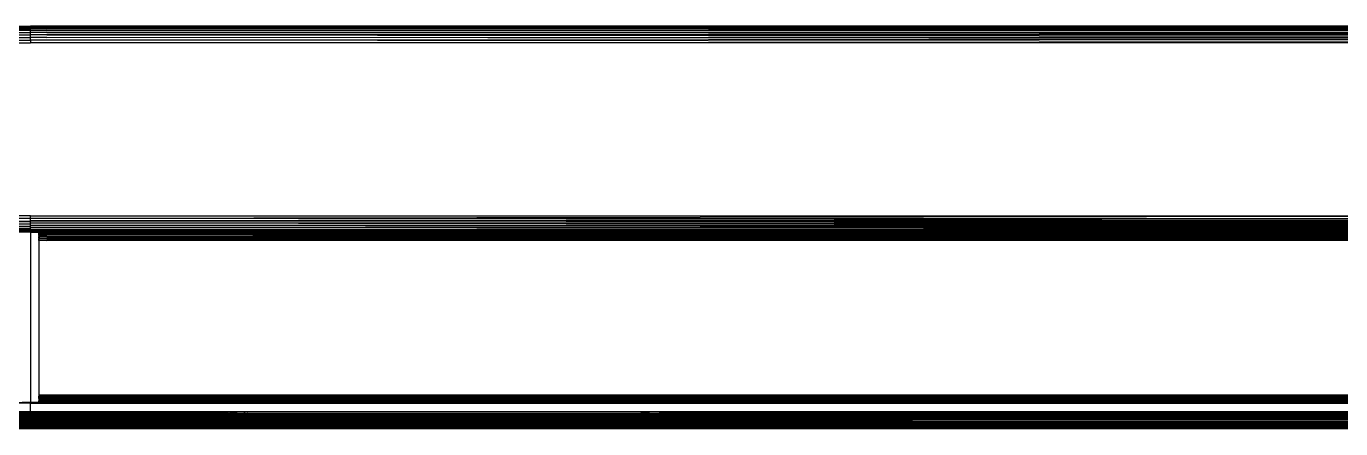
# Model space of a CAD drawing. Header units: inches. Extents: x 12 to 4609, y 5 to 3256.
# Drawn here: x 1189.2 to 1506.8, y 2544.5 to 2641.8 of the extents above; entities that cross this region are included whole.
import ezdxf

# ---------------------------------------------------------------- set-up
doc = ezdxf.new("R2010")
doc.units = ezdxf.units.IN
doc.header["$MEASUREMENT"] = 0

msp = doc.modelspace()

# ---------------------------------------------------------------- linework, layer by layer
for p, q in [((1190.19, 2640.77), (694.21, 2640.77)), ((1186.19, 2641.81), (1190.19, 2641.81)), ((1186.19, 2641.71), (1190.19, 2641.71)), ((1186.19, 2641.49), (1190.19, 2641.49)), ((1186.19, 2641.18), (1190.19, 2641.18)), ((1186.19, 2640.29), (1190.19, 2640.29)), ((1186.19, 2639.73), (1190.19, 2639.73)), ((1194.19, 2641.81), (1190.19, 2641.81)), ((1190.19, 2641.71), (1190.19, 2641.81)), ((1190.19, 2641.49), (1190.19, 2641.71)), ((1194.19, 2641.71), (1190.19, 2641.71)), ((1190.19, 2641.18), (1190.19, 2641.49)), ((1194.19, 2641.49), (1190.19, 2641.49)), ((1190.19, 2640.77), (1190.19, 2641.18)), ((1194.19, 2641.18), (1190.19, 2641.18)), ((1190.19, 2640.29), (1190.19, 2640.77)), ((1194.19, 2640.77), (1190.19, 2640.77)), ((1190.19, 2639.73), (1190.19, 2640.29)), ((1194.19, 2640.29), (1190.19, 2640.29)), ((1190.19, 2639.13), (1190.19, 2639.73)), ((1194.19, 2639.73), (1190.19, 2639.73)), ((1686.2, 2641.81), (1194.19, 2641.81)), ((1194.19, 2641.81), (1686.15, 2641.76)), ((1194.19, 2641.81), (1194.19, 2641.71)), ((1194.19, 2641.71), (1686.15, 2641.76)), ((1686.04, 2641.65), (1194.19, 2641.71)), ((1686.1, 2641.7), (1194.19, 2641.71)), ((1194.19, 2641.71), (1194.19, 2641.49)), ((1686.04, 2641.65), (1194.19, 2641.49)), ((1685.65, 2641.25), (1194.19, 2641.49)), ((1685.89, 2641.49), (1194.19, 2641.49)), ((1194.19, 2641.49), (1194.19, 2641.18)), ((1685.65, 2641.25), (1194.19, 2641.18)), ((1194.19, 2641.18), (1686.18, 2640.97)), ((1194.19, 2641.18), (1685.56, 2641.16)), ((1194.19, 2640.77), (1686.18, 2640.97)), ((1194.19, 2640.77), (1686.17, 2640.77)), ((1194.19, 2640.29), (1686.17, 2640.28)), ((1686.16, 2639.81), (1194.19, 2640.29)), ((1686.16, 2639.81), (1194.19, 2639.73)), ((1194.19, 2639.73), (1686.15, 2639.21)), ((1186.19, 2639.13), (1190.19, 2639.13)), ((1186.19, 2638.48), (1190.19, 2638.48)), ((1186.19, 2637.82), (1190.19, 2637.82)), ((1190.19, 2638.48), (1190.19, 2639.13)), ((1194.19, 2639.13), (1190.19, 2639.13)), ((1194.19, 2638.48), (1190.19, 2638.48)), ((1190.19, 2638.48), (1190.19, 2637.82)), ((1194.19, 2637.82), (1190.19, 2637.82)), ((1194.19, 2639.13), (1686.15, 2639.21)), ((1686.15, 2638.65), (1194.19, 2639.13)), ((1686.15, 2638.65), (1194.19, 2638.48)), ((1686.14, 2637.98), (1194.19, 2638.48)), ((1686.14, 2637.98), (1194.19, 2637.82)), ((1686.14, 2637.82), (1194.19, 2637.82)), ((1190.19, 2596), (736.07, 2596)), ((1190.19, 2595.3), (736.07, 2596)), ((1190.19, 2595.3), (736.76, 2595.3)), ((1190.19, 2594.63), (736.76, 2595.3)), ((1190.19, 2594.63), (736.76, 2595.26)), ((1190.19, 2596), (1644.31, 2596)), ((1644.31, 2596), (1190.19, 2595.37)), ((1190.19, 2595.37), (1190.19, 2596)), ((1190.19, 2595.3), (1190.19, 2595.37)), ((1643.15, 2594.77), (1190.19, 2595.37)), ((1643.64, 2595.25), (1190.19, 2595.37)), ((1190.19, 2594.76), (1190.19, 2595.3)), ((737.37, 2594.63), (1190.19, 2594)), ((737.37, 2594.63), (1190.19, 2594.63)), ((737.47, 2594.53), (1190.19, 2594)), ((1190.19, 2594), (737.56, 2594.44)), ((1190.19, 2594), (737.99, 2594.01)), ((1190.19, 2593.43), (737.99, 2594.01)), ((1190.19, 2593.43), (738.23, 2593.78)), ((738.8, 2593.2), (1190.19, 2592.93)), ((1190.19, 2592.93), (738.86, 2593.14)), ((1190.19, 2592.93), (739.06, 2592.95)), ((1190.19, 2592.54), (739.06, 2592.95)), ((739.35, 2592.65), (1190.19, 2592.54)), ((739.46, 2592.55), (1190.19, 2592.24)), ((739.46, 2592.55), (1190.19, 2592.54)), ((1190.19, 2592.24), (739.7, 2592.31)), ((1190.19, 2592.24), (739.73, 2592.27)), ((739.95, 2592.06), (1190.19, 2592.24)), ((1190.19, 2592.06), (739.95, 2592.06)), ((1190.19, 2592), (1188.17, 2592)), ((1643.15, 2594.77), (1190.19, 2594.76)), ((1190.19, 2594.63), (1190.19, 2594.76)), ((1190.19, 2594.76), (1642.92, 2594.53)), ((1642.58, 2594.19), (1190.19, 2594.76)), ((1642.83, 2594.44), (1190.19, 2594.76)), ((1190.19, 2594.18), (1190.19, 2594.63)), ((1642.58, 2594.19), (1190.19, 2594.18)), ((1642.04, 2593.66), (1190.19, 2594.18)), ((1642.17, 2593.78), (1190.19, 2594.18)), ((1190.19, 2594), (1190.19, 2594.18)), ((1190.19, 2593.65), (1190.19, 2594)), ((1642.04, 2593.66), (1190.19, 2593.65)), ((1641.56, 2593.17), (1190.19, 2593.65)), ((1641.59, 2593.2), (1190.19, 2593.65)), ((1190.19, 2593.43), (1190.19, 2593.65)), ((1190.19, 2593.17), (1190.19, 2593.43)), ((1190.19, 2592.93), (1190.19, 2593.43)), ((1641.16, 2592.77), (1190.19, 2593.17)), ((1641.52, 2593.13), (1190.19, 2593.17)), ((1641.56, 2593.17), (1190.19, 2593.17)), ((1190.19, 2592.93), (1190.19, 2593.17)), ((1190.19, 2592.76), (1190.19, 2592.93)), ((1190.19, 2592.76), (1641.16, 2592.77)), ((1640.84, 2592.45), (1190.19, 2592.76)), ((1641.04, 2592.66), (1190.19, 2592.76)), ((1190.19, 2592.54), (1190.19, 2592.76)), ((1190.19, 2592.44), (1190.19, 2592.54)), ((1640.84, 2592.45), (1190.19, 2592.44)), ((1190.19, 2592.24), (1190.19, 2592.44)), ((1640.59, 2592.21), (1190.19, 2592.44)), ((1640.65, 2592.27), (1190.19, 2592.44)), ((1640.66, 2592.31), (1190.19, 2592.44)), ((1190.19, 2592.24), (1190.19, 2592.19)), ((1640.59, 2592.21), (1190.19, 2592.19)), ((1190.19, 2592.06), (1190.19, 2592.19)), ((1640.46, 2592.07), (1190.19, 2592.19)), ((1640.46, 2592.07), (1190.19, 2592.06)), ((1190.19, 2592), (1190.19, 2592.06)), ((1501.82, 2592), (1190.19, 2592.06)), ((1190.19, 2592), (1192.19, 2592)), ((1190.19, 2592), (1190.19, 2550.92)), ((1192.22, 2592), (1192.19, 2592)), ((1192.19, 2591.87), (1192.19, 2592)), ((1192.31, 2592), (1192.22, 2592)), ((1192.22, 2592), (1192.22, 2591.87)), ((1192.31, 2592), (1192.46, 2592)), ((1192.31, 2592), (1192.32, 2591.87)), ((1192.66, 2592), (1192.46, 2592)), ((1192.46, 2592), (1192.46, 2591.87)), ((1194.19, 2591.98), (1192.66, 2592)), ((1192.66, 2592), (1192.66, 2591.87)), ((1501.82, 2592), (1194.19, 2591.98)), ((1194.19, 2591.98), (1638.41, 2591.87)), ((1638.42, 2591.97), (1501.82, 2592)), ((1192.22, 2591.87), (1192.19, 2591.87)), ((1192.19, 2591.71), (1192.19, 2591.87)), ((1192.22, 2591.71), (1192.19, 2591.71)), ((1192.19, 2591.51), (1192.19, 2591.71)), ((1192.22, 2591.51), (1192.19, 2591.51)), ((1192.19, 2591.26), (1192.19, 2591.51)), ((1192.22, 2591.26), (1192.19, 2591.26)), ((1192.19, 2591.26), (1192.19, 2590.99)), ((1192.22, 2590.99), (1192.19, 2590.99)), ((1192.19, 2590.69), (1192.19, 2590.99)), ((1192.22, 2590.69), (1192.19, 2590.69)), ((1192.19, 2590.69), (1192.19, 2590.37)), ((1192.19, 2590.04), (1192.22, 2590.39)), ((1192.22, 2590.39), (1192.19, 2590.37)), ((1192.19, 2590.37), (1192.19, 2590.04)), ((1194.19, 2590.04), (1192.19, 2590.04)), ((1192.19, 2590.04), (1192.19, 2552.71)), ((1192.32, 2591.87), (1192.22, 2591.87)), ((1192.22, 2591.87), (1192.22, 2591.71)), ((1192.32, 2591.71), (1192.22, 2591.71)), ((1192.22, 2591.71), (1192.22, 2591.51)), ((1192.32, 2591.51), (1192.22, 2591.51)), ((1192.22, 2591.51), (1192.22, 2591.26)), ((1192.31, 2591.27), (1192.22, 2591.26)), ((1192.22, 2591.26), (1192.22, 2590.99)), ((1192.31, 2590.99), (1192.22, 2590.99)), ((1192.22, 2590.99), (1192.22, 2590.69)), ((1192.22, 2590.39), (1192.31, 2590.69)), ((1192.22, 2590.69), (1192.22, 2590.39)), ((1192.31, 2590.69), (1192.22, 2590.69)), ((1194.19, 2590.37), (1192.22, 2590.39)), ((1192.32, 2591.51), (1192.31, 2591.27)), ((1192.31, 2591.27), (1192.31, 2590.99)), ((1192.31, 2590.72), (1192.44, 2590.99)), ((1192.31, 2590.99), (1192.31, 2590.72)), ((1192.31, 2590.69), (1192.31, 2590.72)), ((1192.31, 2590.69), (1218.84, 2590.69)), ((1192.32, 2591.87), (1192.32, 2591.71)), ((1192.32, 2591.71), (1192.32, 2591.51)), ((1192.44, 2590.99), (1192.46, 2591.04)), ((1194.19, 2590.99), (1192.44, 2590.99)), ((1192.66, 2591.87), (1192.46, 2591.87)), ((1192.46, 2591.87), (1192.46, 2591.71)), ((1192.66, 2591.71), (1192.46, 2591.71)), ((1192.46, 2591.71), (1192.46, 2591.51)), ((1192.66, 2591.51), (1192.46, 2591.51)), ((1192.46, 2591.51), (1192.46, 2591.27)), ((1192.46, 2591.04), (1192.62, 2591.27)), ((1192.46, 2591.27), (1192.46, 2591.04)), ((1192.62, 2591.27), (1192.46, 2591.27)), ((1192.62, 2591.27), (1192.66, 2591.32)), ((1194.19, 2591.27), (1192.62, 2591.27)), ((1194.19, 2591.87), (1192.66, 2591.87)), ((1192.66, 2591.87), (1192.66, 2591.71)), ((1194.19, 2591.71), (1192.66, 2591.71)), ((1192.66, 2591.71), (1192.66, 2591.51)), ((1192.66, 2591.51), (1192.66, 2591.32)), ((1194.19, 2591.51), (1192.66, 2591.51)), ((1194.19, 2591.87), (1638.41, 2591.87)), ((1638.4, 2591.71), (1194.19, 2591.87)), ((1194.19, 2591.71), (1638.4, 2591.71)), ((1638.39, 2591.51), (1194.19, 2591.71)), ((1638.39, 2591.51), (1194.19, 2591.51)), ((1194.19, 2591.51), (1638.39, 2591.28)), ((1638.38, 2590.99), (1194.19, 2591.27)), ((1243.93, 2591.27), (1194.19, 2591.27)), ((1194.19, 2590.99), (1638.38, 2590.99)), ((1638.37, 2590.71), (1194.19, 2590.99)), ((1638.36, 2590.39), (1194.19, 2590.37)), ((1194.19, 2590.37), (1638.36, 2590.3)), ((1194.19, 2590.04), (1638.36, 2590.3)), ((1638.35, 2590.04), (1194.19, 2590.04)), ((1638.37, 2590.71), (1218.84, 2590.69)), ((1218.84, 2590.69), (1638.36, 2590.39)), ((1243.93, 2591.27), (1638.39, 2591.28)), ((1638.38, 2591.21), (1243.93, 2591.27)), ((783.37, 2550.83), (1190.19, 2550.83)), ((783.37, 2550.74), (1190.19, 2550.74)), ((1190.19, 2550.71), (783.37, 2550.71)), ((1188.19, 2550.92), (1190.19, 2550.92)), ((1190.19, 2550.92), (1192.19, 2550.91)), ((1190.19, 2550.89), (1190.19, 2550.92)), ((1190.19, 2550.89), (1192.19, 2550.91)), ((1190.19, 2550.83), (1190.19, 2550.89)), ((1190.19, 2550.74), (1190.19, 2550.83)), ((1190.19, 2550.83), (1597.02, 2550.8)), ((1190.19, 2550.71), (1190.19, 2550.74)), ((1190.19, 2550.71), (1597.02, 2550.73)), ((1190.19, 2548.71), (1190.19, 2550.71)), ((1192.19, 2552.71), (1597.02, 2552.71)), ((1192.19, 2552.71), (1192.19, 2552.39)), ((1192.19, 2552.39), (1597.02, 2552.39)), ((1192.19, 2552.09), (1192.19, 2552.39)), ((1192.19, 2552.09), (1597.02, 2552.09)), ((1192.19, 2551.8), (1192.19, 2552.09)), ((1192.19, 2551.8), (1597.02, 2551.8)), ((1192.19, 2551.8), (1192.19, 2551.53)), ((1192.19, 2551.53), (1597.02, 2551.53)), ((1192.19, 2551.53), (1192.19, 2551.47)), ((1192.19, 2551.47), (1597.02, 2551.47)), ((1192.19, 2551.47), (1192.19, 2551.29)), ((1192.19, 2551.29), (1597.02, 2551.29)), ((1192.19, 2551.07), (1192.19, 2551.29)), ((1192.19, 2551.07), (1597.02, 2551.09)), ((1192.19, 2550.91), (1192.19, 2551.07)), ((1192.19, 2550.91), (1597.02, 2550.92)), ((1192.19, 2550.91), (1597.02, 2550.89)), ((783.37, 2548.71), (1190.19, 2548.71)), ((786.09, 2548.16), (1594.21, 2548.08)), ((786.09, 2548.16), (1594.12, 2547.93)), ((1237.69, 2548.31), (1142.69, 2548.31)), ((1142.69, 2548.26), (1237.69, 2548.25)), ((1142.69, 2548.22), (1237.69, 2548.21)), ((1237.69, 2548.16), (1142.69, 2548.16)), ((1142.69, 2548.01), (1237.69, 2548)), ((1237.69, 2547.93), (1142.69, 2547.93)), ((1237.69, 2547.86), (1142.69, 2547.88)), ((1237.69, 2547.75), (1142.69, 2547.79)), ((1142.69, 2547.71), (1237.69, 2547.69)), ((1237.69, 2547.61), (1142.69, 2547.61)), ((1237.69, 2547.51), (1142.69, 2547.53)), ((1190.19, 2548.71), (1597.02, 2548.71)), ((1237.69, 2548.31), (1237.73, 2548.31)), ((1237.69, 2548.31), (1237.69, 2548.25)), ((1237.69, 2548.25), (1237.69, 2548.21)), ((1237.69, 2548.25), (1237.73, 2548.25)), ((1237.69, 2548.21), (1237.69, 2548.16)), ((1237.69, 2548.21), (1237.73, 2548.21)), ((1237.73, 2548.16), (1237.69, 2548.16)), ((1237.69, 2548), (1237.69, 2547.93)), ((1237.69, 2548), (1237.73, 2548)), ((1237.69, 2547.93), (1237.69, 2547.86)), ((1237.73, 2547.93), (1237.69, 2547.93)), ((1237.69, 2547.86), (1237.69, 2547.75)), ((1237.73, 2547.86), (1237.69, 2547.86)), ((1237.69, 2547.75), (1237.69, 2547.69)), ((1237.73, 2547.75), (1237.69, 2547.75)), ((1237.69, 2547.69), (1237.69, 2547.61)), ((1237.69, 2547.69), (1237.73, 2547.69)), ((1237.69, 2547.61), (1237.69, 2547.51)), ((1237.73, 2547.61), (1237.69, 2547.61)), ((1237.73, 2547.51), (1237.69, 2547.51)), ((1237.84, 2548.31), (1237.73, 2548.31)), ((1237.73, 2548.31), (1237.73, 2548.25)), ((1237.73, 2548.25), (1237.73, 2548.21)), ((1237.73, 2548.25), (1237.84, 2548.25)), ((1237.73, 2548.21), (1237.73, 2548.16)), ((1237.73, 2548.21), (1237.84, 2548.21)), ((1237.84, 2548.16), (1237.73, 2548.16)), ((1237.73, 2548), (1237.73, 2547.93)), ((1237.73, 2548), (1237.84, 2548)), ((1237.73, 2547.93), (1237.73, 2547.86)), ((1237.84, 2547.93), (1237.73, 2547.93)), ((1237.73, 2547.86), (1237.73, 2547.75)), ((1237.84, 2547.86), (1237.73, 2547.86)), ((1237.73, 2547.75), (1237.73, 2547.69)), ((1237.84, 2547.75), (1237.73, 2547.75)), ((1237.73, 2547.69), (1237.73, 2547.61)), ((1237.73, 2547.69), (1237.84, 2547.69)), ((1237.73, 2547.61), (1237.73, 2547.51)), ((1237.84, 2547.61), (1237.73, 2547.61)), ((1237.84, 2547.51), (1237.73, 2547.51)), ((1238.03, 2548.31), (1237.84, 2548.31)), ((1237.84, 2548.31), (1237.84, 2548.25)), ((1237.84, 2548.25), (1237.84, 2548.21)), ((1237.84, 2548.25), (1238.03, 2548.25)), ((1237.84, 2548.21), (1237.84, 2548.16)), ((1237.84, 2548.21), (1238.03, 2548.21)), ((1238.03, 2548.16), (1237.84, 2548.16)), ((1237.84, 2548), (1237.84, 2547.93)), ((1237.84, 2548), (1238.03, 2548)), ((1237.84, 2547.93), (1237.84, 2547.86)), ((1238.03, 2547.93), (1237.84, 2547.93)), ((1237.84, 2547.86), (1237.84, 2547.75)), ((1238.03, 2547.86), (1237.84, 2547.86)), ((1237.84, 2547.75), (1237.84, 2547.69)), ((1238.03, 2547.75), (1237.84, 2547.75)), ((1237.84, 2547.69), (1237.84, 2547.61)), ((1237.84, 2547.69), (1238.03, 2547.69)), ((1237.84, 2547.61), (1237.84, 2547.51)), ((1238.03, 2547.61), (1237.84, 2547.61)), ((1238.03, 2547.51), (1237.84, 2547.51)), ((1238.03, 2548.31), (1238.28, 2548.31)), ((1238.03, 2548.31), (1238.03, 2548.25)), ((1238.03, 2548.25), (1238.03, 2548.21)), ((1238.03, 2548.25), (1238.28, 2548.25)), ((1238.03, 2548.21), (1238.03, 2548.16)), ((1238.03, 2548.21), (1238.28, 2548.21)), ((1238.28, 2548.16), (1238.03, 2548.16)), ((1238.03, 2548), (1238.03, 2547.93)), ((1238.03, 2548), (1238.28, 2548)), ((1238.03, 2547.93), (1238.03, 2547.86)), ((1238.28, 2547.93), (1238.03, 2547.93)), ((1238.03, 2547.86), (1238.03, 2547.75)), ((1238.28, 2547.86), (1238.03, 2547.86)), ((1238.03, 2547.75), (1238.03, 2547.69)), ((1238.28, 2547.75), (1238.03, 2547.75)), ((1238.03, 2547.69), (1238.03, 2547.61)), ((1238.03, 2547.69), (1238.28, 2547.69)), ((1238.03, 2547.61), (1238.03, 2547.51)), ((1238.28, 2547.61), (1238.03, 2547.61)), ((1238.28, 2547.51), (1238.03, 2547.51)), ((1238.59, 2548.31), (1238.28, 2548.31)), ((1238.28, 2548.31), (1238.28, 2548.25)), ((1238.28, 2548.25), (1238.28, 2548.21)), ((1238.28, 2548.25), (1238.59, 2548.25)), ((1238.28, 2548.21), (1238.28, 2548.16)), ((1238.28, 2548.21), (1238.59, 2548.21)), ((1238.59, 2548.16), (1238.28, 2548.16)), ((1238.28, 2548), (1238.28, 2547.93)), ((1238.28, 2548), (1238.59, 2548)), ((1238.28, 2547.93), (1238.28, 2547.86)), ((1238.59, 2547.93), (1238.28, 2547.93)), ((1238.28, 2547.86), (1238.28, 2547.75)), ((1238.59, 2547.86), (1238.28, 2547.86)), ((1238.28, 2547.75), (1238.28, 2547.69)), ((1238.59, 2547.75), (1238.28, 2547.75)), ((1238.28, 2547.69), (1238.28, 2547.61)), ((1238.28, 2547.69), (1238.59, 2547.69)), ((1238.28, 2547.61), (1238.28, 2547.51)), ((1238.59, 2547.61), (1238.28, 2547.61)), ((1238.59, 2547.51), (1238.28, 2547.51)), ((1238.94, 2548.31), (1238.59, 2548.31)), ((1238.59, 2548.31), (1238.59, 2548.25)), ((1238.59, 2548.25), (1238.59, 2548.21)), ((1238.59, 2548.25), (1238.94, 2548.25)), ((1238.59, 2548.21), (1238.59, 2548.16)), ((1238.59, 2548.21), (1238.94, 2548.2)), ((1238.94, 2548.16), (1238.59, 2548.16)), ((1238.59, 2548), (1238.59, 2547.93)), ((1238.59, 2548), (1238.94, 2548)), ((1238.59, 2547.93), (1238.59, 2547.86)), ((1238.94, 2547.93), (1238.59, 2547.93)), ((1238.59, 2547.86), (1238.59, 2547.75)), ((1238.94, 2547.86), (1238.59, 2547.86)), ((1238.59, 2547.75), (1238.59, 2547.69)), ((1238.94, 2547.75), (1238.59, 2547.75)), ((1238.59, 2547.69), (1238.59, 2547.61)), ((1238.59, 2547.69), (1238.94, 2547.69)), ((1238.59, 2547.61), (1238.59, 2547.51)), ((1238.94, 2547.61), (1238.59, 2547.61)), ((1238.94, 2547.51), (1238.59, 2547.51)), ((1239.34, 2548.31), (1238.94, 2548.31)), ((1238.94, 2548.31), (1238.94, 2548.25)), ((1238.94, 2548.25), (1238.94, 2548.2)), ((1238.94, 2548.25), (1239.34, 2548.25)), ((1238.94, 2548.2), (1238.94, 2548.16)), ((1238.94, 2548.2), (1239.34, 2548.2)), ((1239.34, 2548.16), (1238.94, 2548.16)), ((1238.94, 2548), (1238.94, 2547.93)), ((1238.94, 2548), (1239.34, 2548)), ((1238.94, 2547.93), (1238.94, 2547.86)), ((1239.34, 2547.93), (1238.94, 2547.93)), ((1238.94, 2547.86), (1238.94, 2547.75)), ((1239.34, 2547.86), (1238.94, 2547.86)), ((1238.94, 2547.75), (1238.94, 2547.69)), ((1239.34, 2547.75), (1238.94, 2547.75)), ((1238.94, 2547.69), (1238.94, 2547.61)), ((1238.94, 2547.69), (1239.34, 2547.69)), ((1238.94, 2547.61), (1238.94, 2547.51)), ((1239.34, 2547.61), (1238.94, 2547.61)), ((1239.34, 2547.51), (1238.94, 2547.51)), ((1239.76, 2548.31), (1239.34, 2548.31)), ((1239.34, 2548.31), (1239.34, 2548.25)), ((1239.34, 2548.25), (1239.34, 2548.2)), ((1239.34, 2548.25), (1239.76, 2548.25)), ((1239.34, 2548.2), (1239.34, 2548.16)), ((1239.34, 2548.2), (1239.76, 2548.2)), ((1239.76, 2548.16), (1239.34, 2548.16)), ((1239.34, 2548), (1239.34, 2547.93)), ((1239.34, 2548), (1239.76, 2548)), ((1239.34, 2547.93), (1239.34, 2547.86)), ((1239.76, 2547.93), (1239.34, 2547.93)), ((1239.34, 2547.86), (1239.34, 2547.75)), ((1239.76, 2547.86), (1239.34, 2547.86)), ((1239.34, 2547.75), (1239.34, 2547.69)), ((1239.76, 2547.75), (1239.34, 2547.75)), ((1239.34, 2547.69), (1239.34, 2547.61)), ((1239.34, 2547.69), (1239.76, 2547.69)), ((1239.34, 2547.61), (1239.34, 2547.51)), ((1239.76, 2547.61), (1239.34, 2547.61)), ((1239.76, 2547.51), (1239.34, 2547.51)), ((1239.76, 2548.31), (1239.76, 2548.25)), ((1240.19, 2548.31), (1239.76, 2548.31)), ((1239.76, 2548.25), (1239.76, 2548.2)), ((1239.76, 2548.25), (1240.19, 2548.25)), ((1239.76, 2548.2), (1239.76, 2548.16)), ((1239.76, 2548.2), (1240.19, 2548.2)), ((1240.19, 2548.16), (1239.76, 2548.16)), ((1239.76, 2548), (1239.76, 2547.93)), ((1239.76, 2548), (1240.19, 2548)), ((1239.76, 2547.93), (1239.76, 2547.86)), ((1240.19, 2547.93), (1239.76, 2547.93)), ((1239.76, 2547.86), (1239.76, 2547.75)), ((1240.19, 2547.86), (1239.76, 2547.86)), ((1239.76, 2547.75), (1239.76, 2547.69)), ((1240.19, 2547.75), (1239.76, 2547.75)), ((1239.76, 2547.69), (1239.76, 2547.61)), ((1239.76, 2547.69), (1240.19, 2547.69)), ((1239.76, 2547.61), (1239.76, 2547.51)), ((1240.19, 2547.61), (1239.76, 2547.61)), ((1240.19, 2547.51), (1239.76, 2547.51)), ((1240.19, 2548.25), (1240.19, 2548.31)), ((1240.19, 2548.31), (1240.63, 2548.31)), ((1240.19, 2548.2), (1240.19, 2548.25)), ((1240.19, 2548.25), (1240.63, 2548.25)), ((1240.19, 2548.16), (1240.19, 2548.2)), ((1240.19, 2548.2), (1240.63, 2548.2)), ((1240.63, 2548.16), (1240.19, 2548.16)), ((1240.19, 2547.93), (1240.19, 2548)), ((1240.19, 2548), (1240.63, 2548)), ((1240.19, 2547.86), (1240.19, 2547.93)), ((1240.63, 2547.93), (1240.19, 2547.93)), ((1240.19, 2547.75), (1240.19, 2547.86)), ((1240.63, 2547.86), (1240.19, 2547.86)), ((1240.19, 2547.69), (1240.19, 2547.75)), ((1240.63, 2547.75), (1240.19, 2547.75)), ((1240.19, 2547.61), (1240.19, 2547.69)), ((1240.19, 2547.69), (1240.63, 2547.69)), ((1240.19, 2547.51), (1240.19, 2547.61)), ((1240.63, 2547.61), (1240.19, 2547.61)), ((1240.63, 2547.51), (1240.19, 2547.51)), ((1240.63, 2548.31), (1241.05, 2548.31)), ((1240.63, 2548.31), (1240.63, 2548.25)), ((1240.63, 2548.25), (1240.63, 2548.2)), ((1240.63, 2548.25), (1241.05, 2548.25)), ((1240.63, 2548.2), (1240.63, 2548.16)), ((1240.63, 2548.2), (1241.05, 2548.2)), ((1241.05, 2548.16), (1240.63, 2548.16)), ((1240.63, 2548), (1240.63, 2547.93)), ((1240.63, 2548), (1241.05, 2548)), ((1240.63, 2547.93), (1240.63, 2547.86)), ((1241.05, 2547.93), (1240.63, 2547.93)), ((1240.63, 2547.86), (1240.63, 2547.75)), ((1241.05, 2547.86), (1240.63, 2547.86)), ((1240.63, 2547.75), (1240.63, 2547.69)), ((1241.05, 2547.75), (1240.63, 2547.75)), ((1240.63, 2547.69), (1240.63, 2547.61)), ((1240.63, 2547.69), (1241.05, 2547.69)), ((1240.63, 2547.61), (1240.63, 2547.51)), ((1241.05, 2547.61), (1240.63, 2547.61)), ((1241.05, 2547.51), (1240.63, 2547.51)), ((1241.05, 2548.31), (1241.44, 2548.31)), ((1241.05, 2548.31), (1241.05, 2548.25)), ((1241.05, 2548.25), (1241.05, 2548.2)), ((1241.05, 2548.25), (1241.44, 2548.25)), ((1241.05, 2548.2), (1241.05, 2548.16)), ((1241.05, 2548.2), (1241.44, 2548.2)), ((1241.44, 2548.16), (1241.05, 2548.16)), ((1241.05, 2548), (1241.05, 2547.93)), ((1241.05, 2548), (1241.44, 2548)), ((1241.05, 2547.93), (1241.05, 2547.86)), ((1241.44, 2547.93), (1241.05, 2547.93)), ((1241.05, 2547.86), (1241.05, 2547.75)), ((1241.44, 2547.86), (1241.05, 2547.86)), ((1241.05, 2547.75), (1241.05, 2547.69)), ((1241.44, 2547.75), (1241.05, 2547.75)), ((1241.05, 2547.69), (1241.05, 2547.61)), ((1241.05, 2547.69), (1241.44, 2547.69)), ((1241.05, 2547.61), (1241.05, 2547.51)), ((1241.44, 2547.61), (1241.05, 2547.61)), ((1241.44, 2547.51), (1241.05, 2547.51)), ((1241.44, 2548.31), (1241.8, 2548.31)), ((1241.44, 2548.31), (1241.44, 2548.25)), ((1241.44, 2548.25), (1241.44, 2548.2)), ((1241.44, 2548.25), (1241.8, 2548.25)), ((1241.44, 2548.2), (1241.44, 2548.16)), ((1241.44, 2548.2), (1241.8, 2548.2)), ((1241.8, 2548.16), (1241.44, 2548.16)), ((1241.44, 2548), (1241.44, 2547.93)), ((1241.44, 2548), (1241.8, 2548)), ((1241.44, 2547.93), (1241.44, 2547.86)), ((1241.8, 2547.93), (1241.44, 2547.93)), ((1241.44, 2547.86), (1241.44, 2547.75)), ((1241.8, 2547.86), (1241.44, 2547.86)), ((1241.44, 2547.75), (1241.44, 2547.69)), ((1241.8, 2547.75), (1241.44, 2547.75)), ((1241.44, 2547.69), (1241.44, 2547.61)), ((1241.44, 2547.69), (1241.8, 2547.69)), ((1241.44, 2547.61), (1241.44, 2547.51)), ((1241.8, 2547.61), (1241.44, 2547.61)), ((1241.8, 2547.51), (1241.44, 2547.51)), ((1242.11, 2548.31), (1241.8, 2548.31)), ((1241.8, 2548.31), (1241.8, 2548.25)), ((1241.8, 2548.25), (1241.8, 2548.2)), ((1241.8, 2548.25), (1242.11, 2548.25)), ((1241.8, 2548.2), (1241.8, 2548.16)), ((1241.8, 2548.2), (1242.11, 2548.2)), ((1242.11, 2548.16), (1241.8, 2548.16)), ((1241.8, 2548), (1241.8, 2547.93)), ((1241.8, 2548), (1242.11, 2548)), ((1241.8, 2547.93), (1241.8, 2547.86)), ((1242.11, 2547.93), (1241.8, 2547.93)), ((1241.8, 2547.86), (1241.8, 2547.75)), ((1242.11, 2547.86), (1241.8, 2547.86)), ((1241.8, 2547.75), (1241.8, 2547.69)), ((1242.11, 2547.75), (1241.8, 2547.75)), ((1241.8, 2547.69), (1241.8, 2547.61)), ((1241.8, 2547.69), (1242.11, 2547.69)), ((1241.8, 2547.61), (1241.8, 2547.51)), ((1242.11, 2547.61), (1241.8, 2547.61)), ((1242.11, 2547.51), (1241.8, 2547.51)), ((1242.11, 2548.31), (1242.36, 2548.31)), ((1242.11, 2548.31), (1242.11, 2548.25)), ((1242.11, 2548.25), (1242.11, 2548.2)), ((1242.11, 2548.25), (1242.36, 2548.25)), ((1242.11, 2548.2), (1242.11, 2548.16)), ((1242.11, 2548.2), (1242.36, 2548.2)), ((1242.36, 2548.16), (1242.11, 2548.16)), ((1242.11, 2548), (1242.11, 2547.93)), ((1242.11, 2548), (1242.36, 2548)), ((1242.11, 2547.93), (1242.11, 2547.86)), ((1242.36, 2547.93), (1242.11, 2547.93)), ((1242.11, 2547.86), (1242.11, 2547.75)), ((1242.36, 2547.86), (1242.11, 2547.86)), ((1242.11, 2547.75), (1242.11, 2547.69)), ((1242.36, 2547.75), (1242.11, 2547.75)), ((1242.11, 2547.69), (1242.11, 2547.61)), ((1242.11, 2547.69), (1242.36, 2547.69)), ((1242.11, 2547.61), (1242.11, 2547.51)), ((1242.36, 2547.61), (1242.11, 2547.61)), ((1242.36, 2547.51), (1242.11, 2547.51)), ((1242.36, 2548.31), (1242.54, 2548.31)), ((1242.36, 2548.31), (1242.36, 2548.25)), ((1242.36, 2548.25), (1242.36, 2548.2)), ((1242.36, 2548.25), (1242.54, 2548.25)), ((1242.36, 2548.2), (1242.36, 2548.16)), ((1242.36, 2548.2), (1242.54, 2548.2)), ((1242.54, 2548.16), (1242.36, 2548.16)), ((1242.36, 2548), (1242.36, 2547.93)), ((1242.36, 2548), (1242.54, 2548)), ((1242.36, 2547.93), (1242.36, 2547.86)), ((1242.54, 2547.93), (1242.36, 2547.93)), ((1242.36, 2547.86), (1242.36, 2547.75)), ((1242.54, 2547.86), (1242.36, 2547.86)), ((1242.36, 2547.75), (1242.36, 2547.69)), ((1242.54, 2547.75), (1242.36, 2547.75)), ((1242.36, 2547.69), (1242.36, 2547.61)), ((1242.36, 2547.69), (1242.54, 2547.69)), ((1242.36, 2547.61), (1242.36, 2547.51)), ((1242.54, 2547.61), (1242.36, 2547.61)), ((1242.54, 2547.51), (1242.36, 2547.51)), ((1242.66, 2548.31), (1242.54, 2548.31)), ((1242.54, 2548.31), (1242.54, 2548.25)), ((1242.54, 2548.25), (1242.54, 2548.2)), ((1242.54, 2548.25), (1242.66, 2548.25)), ((1242.54, 2548.2), (1242.54, 2548.16)), ((1242.54, 2548.2), (1242.66, 2548.2)), ((1242.66, 2548.16), (1242.54, 2548.16)), ((1242.54, 2548), (1242.54, 2547.93)), ((1242.54, 2548), (1242.66, 2548)), ((1242.54, 2547.93), (1242.54, 2547.86)), ((1242.66, 2547.93), (1242.54, 2547.93)), ((1242.54, 2547.86), (1242.54, 2547.75)), ((1242.66, 2547.86), (1242.54, 2547.86)), ((1242.54, 2547.75), (1242.54, 2547.69)), ((1242.66, 2547.75), (1242.54, 2547.75)), ((1242.54, 2547.69), (1242.54, 2547.61)), ((1242.54, 2547.69), (1242.66, 2547.69)), ((1242.54, 2547.61), (1242.54, 2547.51)), ((1242.66, 2547.61), (1242.54, 2547.61)), ((1242.66, 2547.51), (1242.54, 2547.51)), ((1242.66, 2548.31), (1242.69, 2548.31)), ((1242.66, 2548.31), (1242.66, 2548.25)), ((1242.66, 2548.25), (1242.66, 2548.2)), ((1242.66, 2548.25), (1242.69, 2548.25)), ((1242.66, 2548.2), (1242.66, 2548.16)), ((1242.66, 2548.2), (1242.69, 2548.2)), ((1242.69, 2548.16), (1242.66, 2548.16)), ((1242.66, 2548), (1242.66, 2547.93)), ((1242.66, 2548), (1242.69, 2548)), ((1242.66, 2547.93), (1242.66, 2547.86)), ((1242.69, 2547.93), (1242.66, 2547.93)), ((1242.66, 2547.86), (1242.66, 2547.75)), ((1242.69, 2547.86), (1242.66, 2547.86)), ((1242.66, 2547.75), (1242.66, 2547.69)), ((1242.69, 2547.75), (1242.66, 2547.75)), ((1242.66, 2547.69), (1242.66, 2547.61)), ((1242.66, 2547.69), (1242.69, 2547.69)), ((1242.66, 2547.61), (1242.66, 2547.51)), ((1242.69, 2547.61), (1242.66, 2547.61)), ((1242.69, 2547.51), (1242.66, 2547.51)), ((1242.69, 2548.31), (1242.69, 2548.25)), ((1242.69, 2548.31), (1337.69, 2548.31)), ((1242.69, 2548.25), (1242.69, 2548.2)), ((1242.69, 2548.25), (1337.69, 2548.25)), ((1242.69, 2548.2), (1242.69, 2548.16)), ((1242.69, 2548.2), (1337.69, 2548.19)), ((1337.69, 2548.16), (1242.69, 2548.16)), ((1242.69, 2548), (1242.69, 2547.93)), ((1242.69, 2548), (1337.69, 2547.98)), ((1242.69, 2547.93), (1242.69, 2547.86)), ((1337.69, 2547.93), (1242.69, 2547.93)), ((1242.69, 2547.86), (1242.69, 2547.75)), ((1337.69, 2547.84), (1242.69, 2547.86)), ((1242.69, 2547.75), (1242.69, 2547.69)), ((1337.69, 2547.71), (1242.69, 2547.75)), ((1242.69, 2547.69), (1242.69, 2547.61)), ((1242.69, 2547.69), (1337.69, 2547.67)), ((1242.69, 2547.61), (1242.69, 2547.51)), ((1337.69, 2547.61), (1242.69, 2547.61)), ((1337.69, 2547.48), (1242.69, 2547.51)), ((1337.73, 2548.31), (1337.69, 2548.31)), ((1337.69, 2548.31), (1337.69, 2548.25)), ((1337.69, 2548.25), (1337.69, 2548.19)), ((1337.69, 2548.25), (1337.73, 2548.25)), ((1337.69, 2548.19), (1337.69, 2548.16)), ((1337.69, 2548.19), (1337.73, 2548.19)), ((1337.73, 2548.16), (1337.69, 2548.16)), ((1337.69, 2547.98), (1337.69, 2547.93)), ((1337.69, 2547.98), (1337.73, 2547.98)), ((1337.69, 2547.93), (1337.69, 2547.84)), ((1337.73, 2547.93), (1337.69, 2547.93)), ((1337.69, 2547.84), (1337.69, 2547.71)), ((1337.73, 2547.84), (1337.69, 2547.84)), ((1337.69, 2547.71), (1337.69, 2547.67)), ((1337.73, 2547.71), (1337.69, 2547.71)), ((1337.69, 2547.67), (1337.69, 2547.61)), ((1337.69, 2547.67), (1337.73, 2547.67)), ((1337.69, 2547.61), (1337.69, 2547.48)), ((1337.73, 2547.61), (1337.69, 2547.61)), ((1337.73, 2547.48), (1337.69, 2547.48)), ((1337.84, 2548.31), (1337.73, 2548.31)), ((1337.73, 2548.31), (1337.73, 2548.25)), ((1337.73, 2548.25), (1337.73, 2548.19)), ((1337.73, 2548.25), (1337.84, 2548.25)), ((1337.73, 2548.19), (1337.73, 2548.16)), ((1337.73, 2548.19), (1337.84, 2548.19)), ((1337.84, 2548.16), (1337.73, 2548.16)), ((1337.73, 2547.98), (1337.73, 2547.93)), ((1337.73, 2547.98), (1337.84, 2547.98)), ((1337.73, 2547.93), (1337.73, 2547.84)), ((1337.84, 2547.93), (1337.73, 2547.93)), ((1337.73, 2547.84), (1337.73, 2547.71)), ((1337.84, 2547.84), (1337.73, 2547.84)), ((1337.73, 2547.71), (1337.73, 2547.67)), ((1337.84, 2547.71), (1337.73, 2547.71)), ((1337.73, 2547.67), (1337.73, 2547.61)), ((1337.73, 2547.67), (1337.84, 2547.67)), ((1337.73, 2547.61), (1337.73, 2547.48)), ((1337.84, 2547.61), (1337.73, 2547.61)), ((1337.84, 2547.48), (1337.73, 2547.48)), ((1338.03, 2548.31), (1337.84, 2548.31)), ((1337.84, 2548.31), (1337.84, 2548.25)), ((1337.84, 2548.25), (1337.84, 2548.19)), ((1337.84, 2548.25), (1338.03, 2548.25)), ((1337.84, 2548.19), (1337.84, 2548.16)), ((1337.84, 2548.19), (1338.03, 2548.19)), ((1338.03, 2548.16), (1337.84, 2548.16)), ((1337.84, 2547.98), (1337.84, 2547.93)), ((1337.84, 2547.98), (1338.03, 2547.98)), ((1337.84, 2547.93), (1337.84, 2547.84)), ((1338.03, 2547.93), (1337.84, 2547.93)), ((1337.84, 2547.84), (1337.84, 2547.71)), ((1338.03, 2547.84), (1337.84, 2547.84)), ((1337.84, 2547.71), (1337.84, 2547.67)), ((1338.03, 2547.71), (1337.84, 2547.71)), ((1337.84, 2547.67), (1337.84, 2547.61)), ((1337.84, 2547.67), (1338.03, 2547.67)), ((1337.84, 2547.61), (1337.84, 2547.48)), ((1338.03, 2547.61), (1337.84, 2547.61)), ((1338.03, 2547.48), (1337.84, 2547.48)), ((1338.28, 2548.31), (1338.03, 2548.31)), ((1338.03, 2548.31), (1338.03, 2548.25)), ((1338.03, 2548.25), (1338.03, 2548.19)), ((1338.03, 2548.25), (1338.28, 2548.25)), ((1338.03, 2548.19), (1338.03, 2548.16)), ((1338.03, 2548.19), (1338.28, 2548.19)), ((1338.28, 2548.16), (1338.03, 2548.16)), ((1338.03, 2547.98), (1338.03, 2547.93)), ((1338.03, 2547.98), (1338.28, 2547.98)), ((1338.03, 2547.93), (1338.03, 2547.84)), ((1338.28, 2547.93), (1338.03, 2547.93)), ((1338.03, 2547.84), (1338.03, 2547.71)), ((1338.28, 2547.84), (1338.03, 2547.84)), ((1338.03, 2547.71), (1338.03, 2547.67)), ((1338.28, 2547.71), (1338.03, 2547.71)), ((1338.03, 2547.67), (1338.03, 2547.61)), ((1338.03, 2547.67), (1338.28, 2547.67)), ((1338.03, 2547.61), (1338.03, 2547.48)), ((1338.28, 2547.61), (1338.03, 2547.61)), ((1338.28, 2547.48), (1338.03, 2547.48)), ((1338.59, 2548.31), (1338.28, 2548.31)), ((1338.28, 2548.31), (1338.28, 2548.25)), ((1338.28, 2548.25), (1338.28, 2548.19)), ((1338.28, 2548.25), (1338.59, 2548.25)), ((1338.28, 2548.19), (1338.28, 2548.16)), ((1338.28, 2548.19), (1338.59, 2548.19)), ((1338.59, 2548.16), (1338.28, 2548.16)), ((1338.28, 2547.98), (1338.28, 2547.93)), ((1338.28, 2547.98), (1338.59, 2547.98)), ((1338.28, 2547.93), (1338.28, 2547.84)), ((1338.59, 2547.93), (1338.28, 2547.93)), ((1338.28, 2547.84), (1338.28, 2547.71)), ((1338.59, 2547.84), (1338.28, 2547.84)), ((1338.28, 2547.71), (1338.28, 2547.67)), ((1338.59, 2547.71), (1338.28, 2547.71)), ((1338.28, 2547.67), (1338.28, 2547.61)), ((1338.28, 2547.67), (1338.59, 2547.67)), ((1338.28, 2547.61), (1338.28, 2547.48)), ((1338.59, 2547.61), (1338.28, 2547.61)), ((1338.59, 2547.48), (1338.28, 2547.48)), ((1338.94, 2548.31), (1338.59, 2548.31)), ((1338.59, 2548.31), (1338.59, 2548.25)), ((1338.59, 2548.25), (1338.59, 2548.19)), ((1338.59, 2548.25), (1338.94, 2548.25)), ((1338.59, 2548.19), (1338.59, 2548.16)), ((1338.59, 2548.19), (1338.94, 2548.19)), ((1338.94, 2548.16), (1338.59, 2548.16)), ((1338.59, 2547.98), (1338.59, 2547.93)), ((1338.59, 2547.98), (1338.94, 2547.98)), ((1338.59, 2547.93), (1338.59, 2547.84)), ((1338.94, 2547.93), (1338.59, 2547.93)), ((1338.59, 2547.84), (1338.59, 2547.71)), ((1338.94, 2547.84), (1338.59, 2547.84)), ((1338.59, 2547.71), (1338.59, 2547.67)), ((1338.94, 2547.71), (1338.59, 2547.71)), ((1338.59, 2547.67), (1338.59, 2547.61)), ((1338.59, 2547.67), (1338.94, 2547.67)), ((1338.59, 2547.61), (1338.59, 2547.48)), ((1338.94, 2547.61), (1338.59, 2547.61)), ((1338.94, 2547.48), (1338.59, 2547.48)), ((1339.34, 2548.31), (1338.94, 2548.31)), ((1338.94, 2548.31), (1338.94, 2548.25)), ((1338.94, 2548.25), (1338.94, 2548.19)), ((1338.94, 2548.25), (1339.34, 2548.25)), ((1338.94, 2548.19), (1338.94, 2548.16)), ((1338.94, 2548.19), (1339.34, 2548.19)), ((1339.34, 2548.16), (1338.94, 2548.16)), ((1338.94, 2547.98), (1338.94, 2547.93)), ((1338.94, 2547.98), (1339.34, 2547.98)), ((1338.94, 2547.93), (1338.94, 2547.84)), ((1339.34, 2547.93), (1338.94, 2547.93)), ((1338.94, 2547.84), (1338.94, 2547.71)), ((1339.34, 2547.84), (1338.94, 2547.84)), ((1338.94, 2547.71), (1338.94, 2547.67)), ((1339.34, 2547.71), (1338.94, 2547.71)), ((1338.94, 2547.67), (1338.94, 2547.61)), ((1338.94, 2547.67), (1339.34, 2547.67)), ((1338.94, 2547.61), (1338.94, 2547.48)), ((1339.34, 2547.61), (1338.94, 2547.61)), ((1339.34, 2547.48), (1338.94, 2547.48)), ((1339.76, 2548.31), (1339.34, 2548.31)), ((1339.34, 2548.31), (1339.34, 2548.25)), ((1339.34, 2548.25), (1339.34, 2548.19)), ((1339.34, 2548.25), (1339.76, 2548.25)), ((1339.34, 2548.19), (1339.34, 2548.16)), ((1339.34, 2548.19), (1339.76, 2548.19)), ((1339.76, 2548.16), (1339.34, 2548.16)), ((1339.34, 2547.98), (1339.34, 2547.93)), ((1339.34, 2547.98), (1339.76, 2547.98)), ((1339.34, 2547.93), (1339.34, 2547.84)), ((1339.76, 2547.93), (1339.34, 2547.93)), ((1339.34, 2547.84), (1339.34, 2547.71)), ((1339.76, 2547.84), (1339.34, 2547.84)), ((1339.34, 2547.71), (1339.34, 2547.67)), ((1339.76, 2547.71), (1339.34, 2547.71)), ((1339.34, 2547.67), (1339.34, 2547.61)), ((1339.34, 2547.67), (1339.76, 2547.67)), ((1339.34, 2547.61), (1339.34, 2547.48)), ((1339.76, 2547.61), (1339.34, 2547.61)), ((1339.76, 2547.48), (1339.34, 2547.48)), ((1339.76, 2548.31), (1340.19, 2548.31)), ((1339.76, 2548.31), (1339.76, 2548.25)), ((1339.76, 2548.25), (1339.76, 2548.19)), ((1339.76, 2548.25), (1340.19, 2548.25)), ((1339.76, 2548.19), (1339.76, 2548.16)), ((1339.76, 2548.19), (1340.19, 2548.19)), ((1340.19, 2548.16), (1339.76, 2548.16)), ((1339.76, 2547.98), (1339.76, 2547.93)), ((1339.76, 2547.98), (1340.19, 2547.98)), ((1339.76, 2547.93), (1339.76, 2547.84)), ((1340.19, 2547.93), (1339.76, 2547.93)), ((1339.76, 2547.84), (1339.76, 2547.71)), ((1340.19, 2547.84), (1339.76, 2547.84)), ((1339.76, 2547.71), (1339.76, 2547.67)), ((1340.19, 2547.71), (1339.76, 2547.71)), ((1339.76, 2547.67), (1339.76, 2547.61)), ((1339.76, 2547.67), (1340.19, 2547.67)), ((1339.76, 2547.61), (1339.76, 2547.48)), ((1340.19, 2547.61), (1339.76, 2547.61)), ((1340.19, 2547.48), (1339.76, 2547.48)), ((1340.19, 2548.31), (1340.63, 2548.31)), ((1340.19, 2548.25), (1340.19, 2548.31)), ((1340.19, 2548.19), (1340.19, 2548.25)), ((1340.19, 2548.25), (1340.63, 2548.25)), ((1340.19, 2548.16), (1340.19, 2548.19)), ((1340.19, 2548.19), (1340.63, 2548.19)), ((1340.63, 2548.16), (1340.19, 2548.16)), ((1340.19, 2547.93), (1340.19, 2547.98)), ((1340.19, 2547.98), (1340.63, 2547.98)), ((1340.19, 2547.84), (1340.19, 2547.93)), ((1340.63, 2547.93), (1340.19, 2547.93)), ((1340.19, 2547.71), (1340.19, 2547.84)), ((1340.63, 2547.84), (1340.19, 2547.84)), ((1340.19, 2547.67), (1340.19, 2547.71)), ((1340.63, 2547.71), (1340.19, 2547.71)), ((1340.19, 2547.61), (1340.19, 2547.67)), ((1340.19, 2547.67), (1340.63, 2547.67)), ((1340.19, 2547.48), (1340.19, 2547.61)), ((1340.63, 2547.61), (1340.19, 2547.61)), ((1340.63, 2547.48), (1340.19, 2547.48)), ((1340.63, 2548.31), (1341.05, 2548.31)), ((1340.63, 2548.31), (1340.63, 2548.25)), ((1340.63, 2548.25), (1340.63, 2548.19)), ((1340.63, 2548.25), (1341.05, 2548.25)), ((1340.63, 2548.19), (1340.63, 2548.16)), ((1340.63, 2548.19), (1341.05, 2548.19)), ((1341.05, 2548.16), (1340.63, 2548.16)), ((1340.63, 2547.98), (1340.63, 2547.93)), ((1340.63, 2547.98), (1341.05, 2547.98)), ((1340.63, 2547.93), (1340.63, 2547.84)), ((1341.05, 2547.93), (1340.63, 2547.93)), ((1340.63, 2547.84), (1340.63, 2547.71)), ((1341.05, 2547.84), (1340.63, 2547.84)), ((1340.63, 2547.71), (1340.63, 2547.67)), ((1341.05, 2547.71), (1340.63, 2547.71)), ((1340.63, 2547.67), (1340.63, 2547.61)), ((1340.63, 2547.67), (1341.05, 2547.67)), ((1340.63, 2547.61), (1340.63, 2547.48)), ((1341.05, 2547.61), (1340.63, 2547.61)), ((1341.05, 2547.48), (1340.63, 2547.48)), ((1341.05, 2548.31), (1341.44, 2548.31)), ((1341.05, 2548.31), (1341.05, 2548.25)), ((1341.05, 2548.25), (1341.05, 2548.19)), ((1341.05, 2548.25), (1341.44, 2548.25)), ((1341.05, 2548.19), (1341.05, 2548.16)), ((1341.05, 2548.19), (1341.44, 2548.19)), ((1341.44, 2548.16), (1341.05, 2548.16)), ((1341.05, 2547.98), (1341.05, 2547.93)), ((1341.05, 2547.98), (1341.44, 2547.98)), ((1341.05, 2547.93), (1341.05, 2547.84)), ((1341.44, 2547.93), (1341.05, 2547.93)), ((1341.05, 2547.84), (1341.05, 2547.71)), ((1341.44, 2547.84), (1341.05, 2547.84)), ((1341.05, 2547.71), (1341.05, 2547.67)), ((1341.44, 2547.71), (1341.05, 2547.71)), ((1341.05, 2547.67), (1341.05, 2547.61)), ((1341.05, 2547.67), (1341.44, 2547.67)), ((1341.05, 2547.61), (1341.05, 2547.48)), ((1341.44, 2547.61), (1341.05, 2547.61)), ((1341.44, 2547.48), (1341.05, 2547.48)), ((1341.44, 2548.31), (1341.8, 2548.31)), ((1341.44, 2548.31), (1341.44, 2548.25)), ((1341.44, 2548.25), (1341.44, 2548.19)), ((1341.44, 2548.25), (1341.8, 2548.25)), ((1341.44, 2548.19), (1341.44, 2548.16)), ((1341.44, 2548.19), (1341.8, 2548.19)), ((1341.8, 2548.16), (1341.44, 2548.16)), ((1341.44, 2547.98), (1341.44, 2547.93)), ((1341.44, 2547.98), (1341.8, 2547.98)), ((1341.44, 2547.93), (1341.44, 2547.84)), ((1341.8, 2547.93), (1341.44, 2547.93)), ((1341.44, 2547.84), (1341.44, 2547.71)), ((1341.8, 2547.84), (1341.44, 2547.84)), ((1341.44, 2547.71), (1341.44, 2547.67)), ((1341.8, 2547.71), (1341.44, 2547.71)), ((1341.44, 2547.67), (1341.44, 2547.61)), ((1341.44, 2547.67), (1341.8, 2547.67)), ((1341.44, 2547.61), (1341.44, 2547.48)), ((1341.8, 2547.61), (1341.44, 2547.61)), ((1341.8, 2547.48), (1341.44, 2547.48)), ((1341.8, 2548.31), (1342.11, 2548.31)), ((1341.8, 2548.31), (1341.8, 2548.25)), ((1341.8, 2548.25), (1341.8, 2548.19)), ((1341.8, 2548.25), (1342.11, 2548.25)), ((1341.8, 2548.19), (1341.8, 2548.16)), ((1341.8, 2548.19), (1342.11, 2548.19)), ((1342.11, 2548.16), (1341.8, 2548.16)), ((1341.8, 2547.98), (1341.8, 2547.93)), ((1341.8, 2547.98), (1342.11, 2547.98)), ((1341.8, 2547.93), (1341.8, 2547.84)), ((1342.11, 2547.93), (1341.8, 2547.93)), ((1341.8, 2547.84), (1341.8, 2547.71)), ((1342.11, 2547.84), (1341.8, 2547.84)), ((1341.8, 2547.71), (1341.8, 2547.67)), ((1342.11, 2547.71), (1341.8, 2547.71)), ((1341.8, 2547.67), (1341.8, 2547.61)), ((1341.8, 2547.67), (1342.11, 2547.67)), ((1341.8, 2547.61), (1341.8, 2547.48)), ((1342.11, 2547.61), (1341.8, 2547.61)), ((1342.11, 2547.48), (1341.8, 2547.48)), ((1342.36, 2548.31), (1342.11, 2548.31)), ((1342.11, 2548.31), (1342.11, 2548.25)), ((1342.11, 2548.25), (1342.11, 2548.19)), ((1342.11, 2548.25), (1342.36, 2548.25)), ((1342.11, 2548.19), (1342.11, 2548.16)), ((1342.11, 2548.19), (1342.36, 2548.19)), ((1342.36, 2548.16), (1342.11, 2548.16)), ((1342.11, 2547.98), (1342.11, 2547.93)), ((1342.11, 2547.98), (1342.36, 2547.98)), ((1342.11, 2547.93), (1342.11, 2547.84)), ((1342.36, 2547.93), (1342.11, 2547.93)), ((1342.11, 2547.84), (1342.11, 2547.71)), ((1342.36, 2547.84), (1342.11, 2547.84)), ((1342.11, 2547.71), (1342.11, 2547.67)), ((1342.36, 2547.71), (1342.11, 2547.71)), ((1342.11, 2547.67), (1342.11, 2547.61)), ((1342.11, 2547.67), (1342.36, 2547.67)), ((1342.11, 2547.61), (1342.11, 2547.48)), ((1342.36, 2547.61), (1342.11, 2547.61)), ((1342.36, 2547.48), (1342.11, 2547.48)), ((1342.54, 2548.31), (1342.36, 2548.31)), ((1342.36, 2548.31), (1342.36, 2548.25)), ((1342.36, 2548.25), (1342.36, 2548.19)), ((1342.36, 2548.25), (1342.54, 2548.25)), ((1342.36, 2548.19), (1342.36, 2548.16)), ((1342.36, 2548.19), (1342.54, 2548.19)), ((1342.54, 2548.16), (1342.36, 2548.16)), ((1342.36, 2547.98), (1342.36, 2547.93)), ((1342.36, 2547.98), (1342.54, 2547.98)), ((1342.36, 2547.93), (1342.36, 2547.84)), ((1342.54, 2547.93), (1342.36, 2547.93)), ((1342.36, 2547.84), (1342.36, 2547.71)), ((1342.54, 2547.84), (1342.36, 2547.84)), ((1342.36, 2547.71), (1342.36, 2547.67)), ((1342.54, 2547.71), (1342.36, 2547.71)), ((1342.36, 2547.67), (1342.36, 2547.61)), ((1342.36, 2547.67), (1342.54, 2547.67)), ((1342.36, 2547.61), (1342.36, 2547.48)), ((1342.54, 2547.61), (1342.36, 2547.61)), ((1342.54, 2547.48), (1342.36, 2547.48)), ((1342.66, 2548.31), (1342.54, 2548.31)), ((1342.54, 2548.31), (1342.54, 2548.25)), ((1342.54, 2548.25), (1342.54, 2548.19)), ((1342.54, 2548.25), (1342.66, 2548.25)), ((1342.54, 2548.19), (1342.54, 2548.16)), ((1342.54, 2548.19), (1342.66, 2548.19)), ((1342.66, 2548.16), (1342.54, 2548.16)), ((1342.54, 2547.98), (1342.54, 2547.93)), ((1342.54, 2547.98), (1342.66, 2547.98)), ((1342.54, 2547.93), (1342.54, 2547.84)), ((1342.66, 2547.93), (1342.54, 2547.93)), ((1342.54, 2547.84), (1342.54, 2547.71)), ((1342.66, 2547.84), (1342.54, 2547.84)), ((1342.54, 2547.71), (1342.54, 2547.67)), ((1342.66, 2547.71), (1342.54, 2547.71)), ((1342.54, 2547.67), (1342.54, 2547.61)), ((1342.54, 2547.67), (1342.66, 2547.67)), ((1342.54, 2547.61), (1342.54, 2547.48)), ((1342.66, 2547.61), (1342.54, 2547.61)), ((1342.66, 2547.48), (1342.54, 2547.48)), ((1342.66, 2548.31), (1342.69, 2548.31)), ((1342.66, 2548.31), (1342.66, 2548.25)), ((1342.66, 2548.25), (1342.66, 2548.19)), ((1342.66, 2548.25), (1342.69, 2548.25)), ((1342.66, 2548.19), (1342.66, 2548.16)), ((1342.66, 2548.19), (1342.69, 2548.19)), ((1342.69, 2548.16), (1342.66, 2548.16)), ((1342.66, 2547.98), (1342.66, 2547.93)), ((1342.66, 2547.98), (1342.69, 2547.98)), ((1342.66, 2547.93), (1342.66, 2547.84)), ((1342.69, 2547.93), (1342.66, 2547.93)), ((1342.66, 2547.84), (1342.66, 2547.71)), ((1342.69, 2547.84), (1342.66, 2547.84)), ((1342.66, 2547.71), (1342.66, 2547.67)), ((1342.69, 2547.71), (1342.66, 2547.71)), ((1342.66, 2547.67), (1342.66, 2547.61)), ((1342.66, 2547.67), (1342.69, 2547.67)), ((1342.66, 2547.61), (1342.66, 2547.48)), ((1342.69, 2547.61), (1342.66, 2547.61)), ((1342.69, 2547.48), (1342.66, 2547.48)), ((1342.69, 2548.31), (1342.69, 2548.25)), ((1594.59, 2548.31), (1342.69, 2548.31)), ((1342.69, 2548.25), (1342.69, 2548.19)), ((1342.69, 2548.25), (1594.4, 2548.25)), ((1342.69, 2548.19), (1342.69, 2548.16)), ((1342.69, 2548.19), (1594.3, 2548.16)), ((1594.3, 2548.16), (1342.69, 2548.16)), ((1342.69, 2547.98), (1342.69, 2547.93)), ((1342.69, 2547.98), (1594.12, 2547.93)), ((1342.69, 2547.93), (1342.69, 2547.84)), ((1594.12, 2547.93), (1342.69, 2547.93)), ((1342.69, 2547.84), (1342.69, 2547.71)), ((1594.03, 2547.8), (1342.69, 2547.84)), ((1342.69, 2547.71), (1342.69, 2547.67)), ((1593.93, 2547.61), (1342.69, 2547.71)), ((1342.69, 2547.67), (1342.69, 2547.61)), ((1342.69, 2547.67), (1593.93, 2547.61)), ((1342.69, 2547.61), (1342.69, 2547.48)), ((1593.93, 2547.61), (1342.69, 2547.61)), ((1593.84, 2547.43), (1342.69, 2547.48)), ((1593.56, 2546.69), (786.64, 2547.19)), ((1593.66, 2546.97), (786.64, 2547.19)), ((1593.74, 2547.19), (786.64, 2547.19)), ((1593.56, 2546.69), (786.74, 2546.96)), ((1593.37, 2546.13), (786.83, 2546.69)), ((1593.47, 2546.44), (786.83, 2546.69)), ((1593.56, 2546.69), (786.83, 2546.69)), ((786.92, 2546.43), (1593.37, 2546.13)), ((1593.37, 2546.13), (787.02, 2546.12)), ((1593.19, 2545.52), (787.02, 2546.12)), ((1593.28, 2545.85), (787.02, 2546.12)), ((1593.19, 2545.52), (787.11, 2545.83)), ((1593.19, 2545.52), (787.21, 2545.51)), ((1593.03, 2544.98), (787.21, 2545.51)), ((1593.1, 2545.21), (787.21, 2545.51)), ((1593, 2544.88), (787.22, 2545.46)), ((1593.03, 2544.98), (787.22, 2545.46)), ((787.3, 2545.2), (1593, 2544.88)), ((1593, 2544.88), (787.39, 2544.87)), ((1592.89, 2544.51), (787.39, 2544.87)), ((1592.92, 2544.61), (787.39, 2544.87)), ((1592.89, 2544.51), (787.47, 2544.59)), ((1592.89, 2544.51), (787.49, 2544.51)), ((1237.69, 2547.37), (1142.69, 2547.42)), ((1237.69, 2547.29), (1142.69, 2547.32)), ((1237.69, 2547.37), (1237.69, 2547.29)), ((1237.73, 2547.37), (1237.69, 2547.37)), ((1237.73, 2547.29), (1237.69, 2547.29)), ((1237.73, 2547.37), (1237.73, 2547.29)), ((1237.84, 2547.37), (1237.73, 2547.37)), ((1237.84, 2547.29), (1237.73, 2547.29)), ((1237.84, 2547.37), (1237.84, 2547.29)), ((1238.03, 2547.37), (1237.84, 2547.37)), ((1238.03, 2547.29), (1237.84, 2547.29)), ((1238.03, 2547.37), (1238.03, 2547.29)), ((1238.28, 2547.37), (1238.03, 2547.37)), ((1238.28, 2547.29), (1238.03, 2547.29)), ((1238.28, 2547.37), (1238.28, 2547.29)), ((1238.59, 2547.37), (1238.28, 2547.37)), ((1238.59, 2547.29), (1238.28, 2547.29)), ((1238.59, 2547.37), (1238.59, 2547.29)), ((1238.94, 2547.37), (1238.59, 2547.37)), ((1238.94, 2547.29), (1238.59, 2547.29)), ((1238.94, 2547.37), (1238.94, 2547.29)), ((1239.34, 2547.37), (1238.94, 2547.37)), ((1239.34, 2547.29), (1238.94, 2547.29)), ((1239.34, 2547.37), (1239.34, 2547.29)), ((1239.76, 2547.37), (1239.34, 2547.37)), ((1239.76, 2547.29), (1239.34, 2547.29)), ((1239.76, 2547.37), (1239.76, 2547.29)), ((1240.19, 2547.37), (1239.76, 2547.37)), ((1240.19, 2547.29), (1239.76, 2547.29)), ((1240.19, 2547.29), (1240.19, 2547.37)), ((1240.63, 2547.37), (1240.19, 2547.37)), ((1240.63, 2547.29), (1240.19, 2547.29)), ((1240.63, 2547.37), (1240.63, 2547.29)), ((1241.05, 2547.37), (1240.63, 2547.37)), ((1241.05, 2547.29), (1240.63, 2547.29)), ((1241.05, 2547.37), (1241.05, 2547.29)), ((1241.44, 2547.37), (1241.05, 2547.37)), ((1241.44, 2547.29), (1241.05, 2547.29)), ((1241.44, 2547.37), (1241.44, 2547.29)), ((1241.8, 2547.37), (1241.44, 2547.37)), ((1241.8, 2547.29), (1241.44, 2547.29)), ((1241.8, 2547.37), (1241.8, 2547.29)), ((1242.11, 2547.37), (1241.8, 2547.37)), ((1242.11, 2547.29), (1241.8, 2547.29)), ((1242.11, 2547.37), (1242.11, 2547.29)), ((1242.36, 2547.37), (1242.11, 2547.37)), ((1242.36, 2547.29), (1242.11, 2547.29)), ((1242.36, 2547.37), (1242.36, 2547.29)), ((1242.54, 2547.37), (1242.36, 2547.37)), ((1242.54, 2547.29), (1242.36, 2547.29)), ((1242.54, 2547.37), (1242.54, 2547.29)), ((1242.66, 2547.37), (1242.54, 2547.37)), ((1242.66, 2547.29), (1242.54, 2547.29)), ((1242.66, 2547.37), (1242.66, 2547.29)), ((1242.69, 2547.37), (1242.66, 2547.37)), ((1242.69, 2547.29), (1242.66, 2547.29)), ((1242.69, 2547.37), (1242.69, 2547.29)), ((1337.69, 2547.32), (1242.69, 2547.37)), ((1337.69, 2547.26), (1242.69, 2547.29)), ((1337.69, 2547.32), (1337.69, 2547.26)), ((1337.73, 2547.32), (1337.69, 2547.32)), ((1337.73, 2547.26), (1337.69, 2547.26)), ((1337.73, 2547.32), (1337.73, 2547.26)), ((1337.84, 2547.32), (1337.73, 2547.32)), ((1337.84, 2547.26), (1337.73, 2547.26)), ((1337.84, 2547.32), (1337.84, 2547.26)), ((1338.03, 2547.32), (1337.84, 2547.32)), ((1338.03, 2547.26), (1337.84, 2547.26)), ((1338.03, 2547.32), (1338.03, 2547.26)), ((1338.28, 2547.32), (1338.03, 2547.32)), ((1338.28, 2547.26), (1338.03, 2547.26)), ((1338.28, 2547.32), (1338.28, 2547.26)), ((1338.59, 2547.32), (1338.28, 2547.32)), ((1338.59, 2547.26), (1338.28, 2547.26)), ((1338.59, 2547.32), (1338.59, 2547.26)), ((1338.94, 2547.32), (1338.59, 2547.32)), ((1338.94, 2547.26), (1338.59, 2547.26)), ((1338.94, 2547.32), (1338.94, 2547.26)), ((1339.34, 2547.32), (1338.94, 2547.32)), ((1339.34, 2547.26), (1338.94, 2547.26)), ((1339.34, 2547.32), (1339.34, 2547.26)), ((1339.76, 2547.32), (1339.34, 2547.32)), ((1339.76, 2547.26), (1339.34, 2547.26)), ((1339.76, 2547.32), (1339.76, 2547.26)), ((1340.19, 2547.32), (1339.76, 2547.32)), ((1340.19, 2547.26), (1339.76, 2547.26)), ((1340.19, 2547.26), (1340.19, 2547.32)), ((1340.63, 2547.32), (1340.19, 2547.32)), ((1340.63, 2547.26), (1340.19, 2547.26)), ((1340.63, 2547.32), (1340.63, 2547.26)), ((1341.05, 2547.32), (1340.63, 2547.32)), ((1341.05, 2547.26), (1340.63, 2547.26)), ((1341.05, 2547.32), (1341.05, 2547.26)), ((1341.44, 2547.32), (1341.05, 2547.32)), ((1341.44, 2547.26), (1341.05, 2547.26)), ((1341.44, 2547.32), (1341.44, 2547.26)), ((1341.8, 2547.32), (1341.44, 2547.32)), ((1341.8, 2547.26), (1341.44, 2547.26)), ((1341.8, 2547.32), (1341.8, 2547.26)), ((1342.11, 2547.32), (1341.8, 2547.32)), ((1342.11, 2547.26), (1341.8, 2547.26)), ((1342.11, 2547.32), (1342.11, 2547.26)), ((1342.36, 2547.32), (1342.11, 2547.32)), ((1342.36, 2547.26), (1342.11, 2547.26)), ((1342.36, 2547.32), (1342.36, 2547.26)), ((1342.54, 2547.32), (1342.36, 2547.32)), ((1342.54, 2547.26), (1342.36, 2547.26)), ((1342.54, 2547.32), (1342.54, 2547.26)), ((1342.66, 2547.32), (1342.54, 2547.32)), ((1342.66, 2547.26), (1342.54, 2547.26)), ((1342.66, 2547.32), (1342.66, 2547.26)), ((1342.69, 2547.32), (1342.66, 2547.32)), ((1342.69, 2547.26), (1342.66, 2547.26)), ((1342.69, 2547.32), (1342.69, 2547.26)), ((1593.74, 2547.19), (1342.69, 2547.32)), ((1593.74, 2547.19), (1342.69, 2547.26))]:
    msp.add_line(p, q)

doc.saveas('drawing.dxf')
